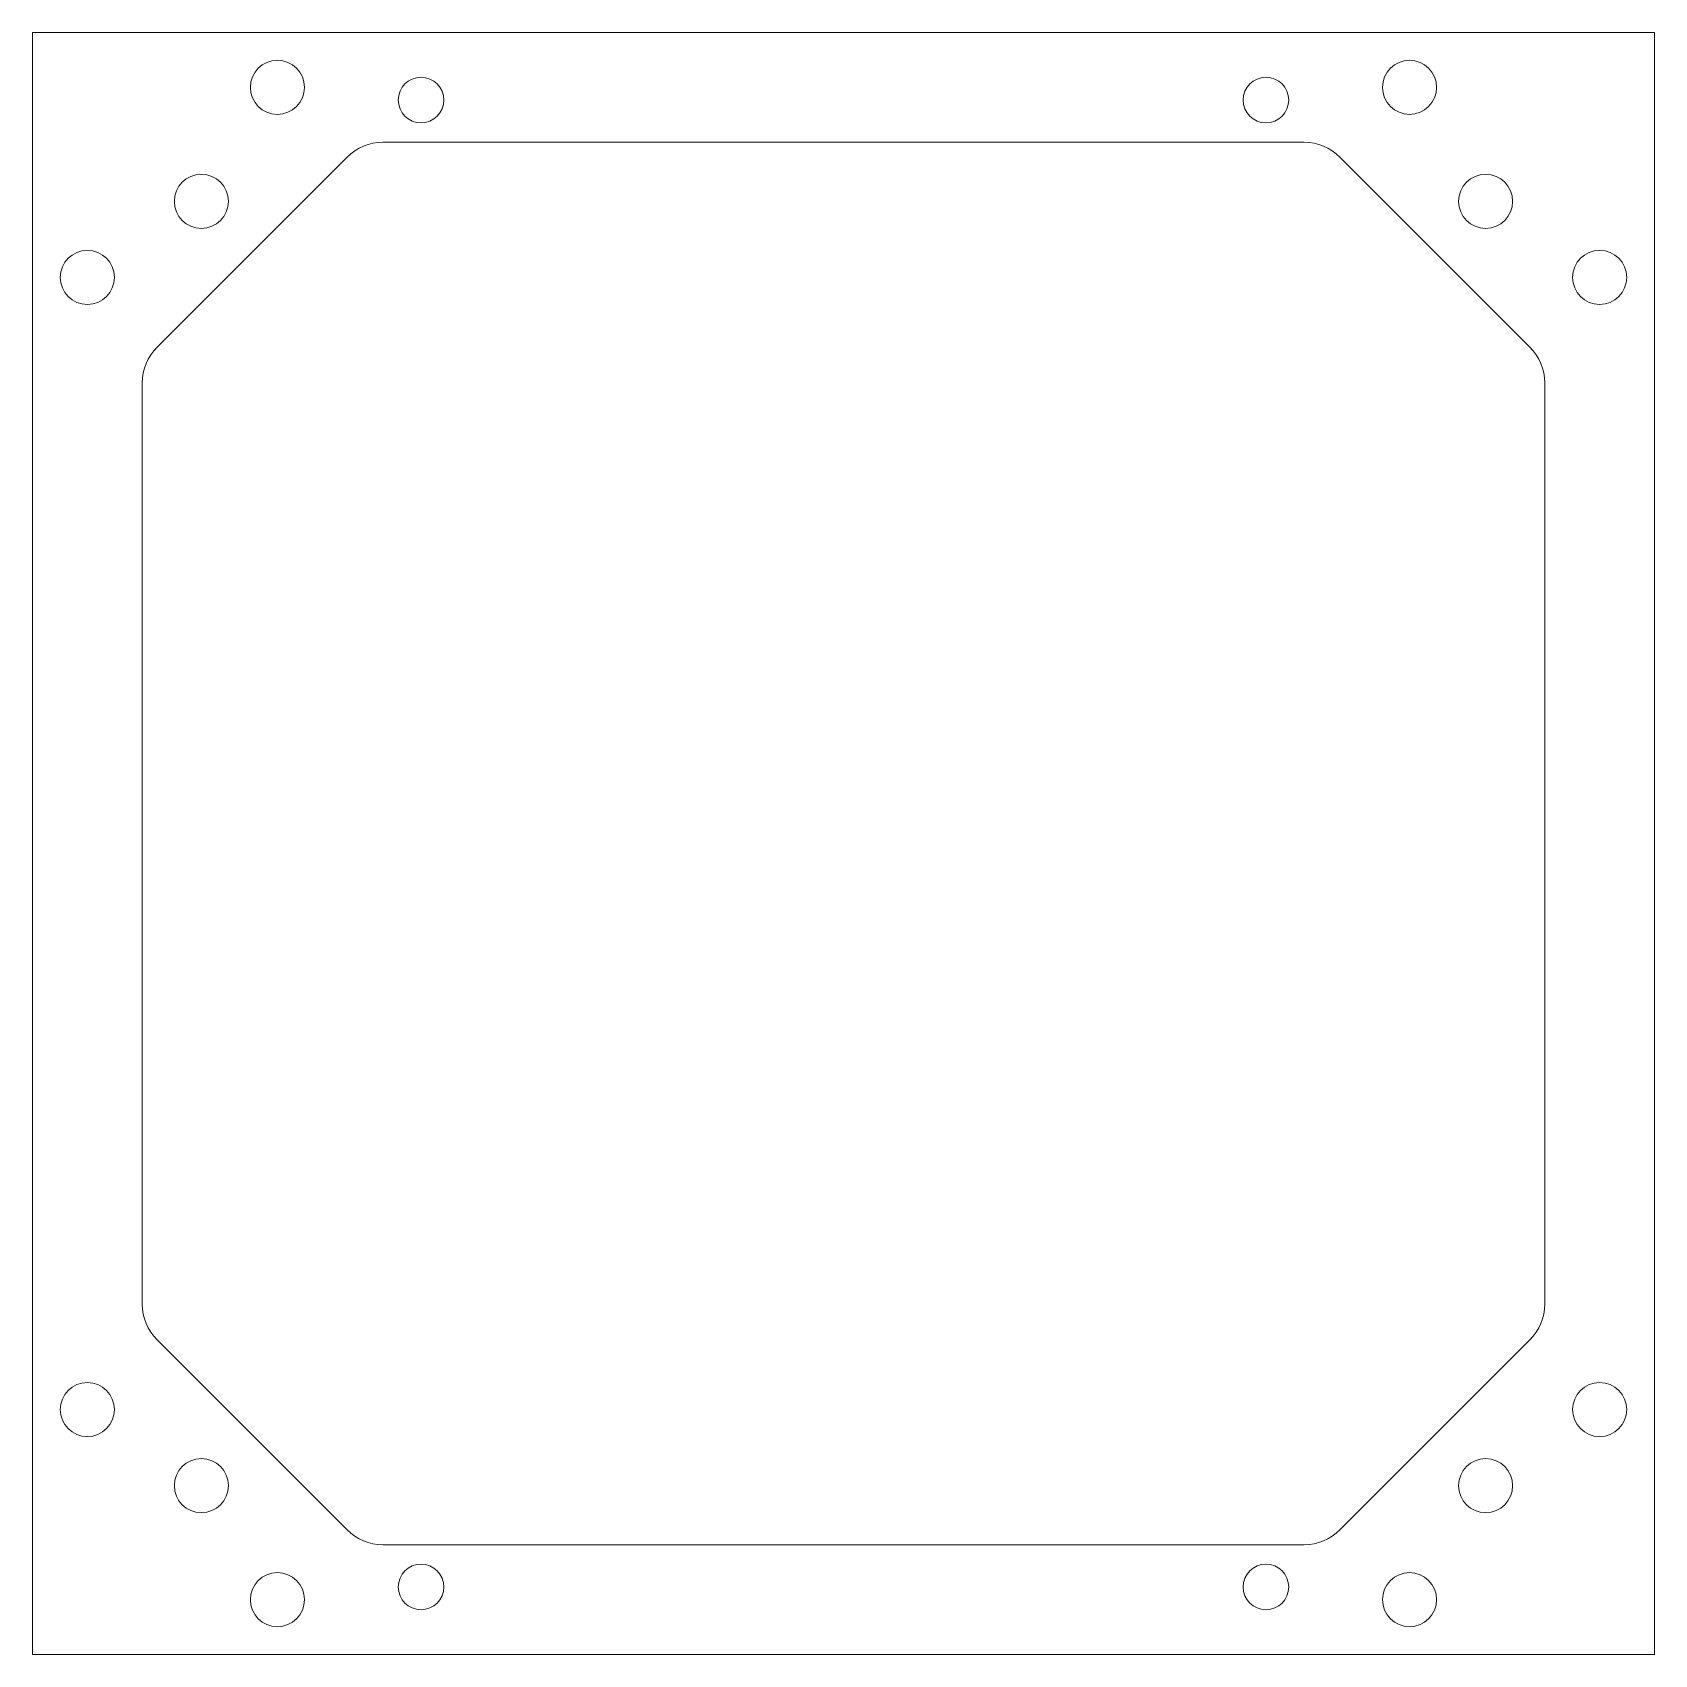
# Model space of a CAD drawing. Header units: millimetres. Extents: x -7.4 to 88.6, y -3 to 93.
import ezdxf

# ---------------------------------------------------------------- set-up
doc = ezdxf.new("R2010")
doc.units = ezdxf.units.MM

msp = doc.modelspace()

# ---------------------------------------------------------------- linework, layer by layer
at = {"color": 7, "linetype": 'Continuous', "lineweight": 15}
for p, q in [((-7.435, 92.952), (88.565, 92.952)), ((-7.435, -3.048), (-7.435, 92.952)), ((88.565, 92.952), (88.565, -3.048)), ((13.308, 86.452), (67.823, 86.452)), ((-0.056, 74.331), (11.187, 85.573)), ((69.944, 85.573), (81.187, 74.331)), ((-0.935, 17.694), (-0.935, 72.209)), ((82.065, 72.209), (82.065, 17.694)), ((11.187, 4.331), (-0.056, 15.573)), ((81.187, 15.573), (69.944, 4.331)), ((67.823, 3.452), (13.308, 3.452)), ((88.565, -3.048), (-7.435, -3.048))]:
    msp.add_line(p, q, dxfattribs=at)
for centre, radius in [((7.065, 89.702), 1.6), ((74.065, 89.702), 1.6), ((15.565, 88.952), 1.35), ((65.565, 88.952), 1.35), ((2.565, 82.952), 1.6), ((78.565, 82.952), 1.6), ((-4.185, 78.452), 1.6), ((85.315, 78.452), 1.6), ((-4.185, 11.452), 1.6), ((85.315, 11.452), 1.6), ((2.565, 6.952), 1.6), ((78.565, 6.952), 1.6), ((15.565, 0.952), 1.35), ((65.565, 0.952), 1.35), ((7.065, 0.202), 1.6), ((74.065, 0.202), 1.6)]:
    msp.add_circle(centre, radius, dxfattribs=at)
for centre, start, end in [((13.308, 83.452), 90, 135), ((67.823, 83.452), 45, 90), ((2.065, 72.209), 135, 180), ((79.065, 72.209), 0, 45), ((2.065, 17.694), 180, 225), ((79.065, 17.694), 315, 0), ((13.308, 6.452), 225, 270), ((67.823, 6.452), 270, 315)]:
    msp.add_arc(centre, 3, start, end, dxfattribs=at)

doc.saveas('drawing.dxf')
